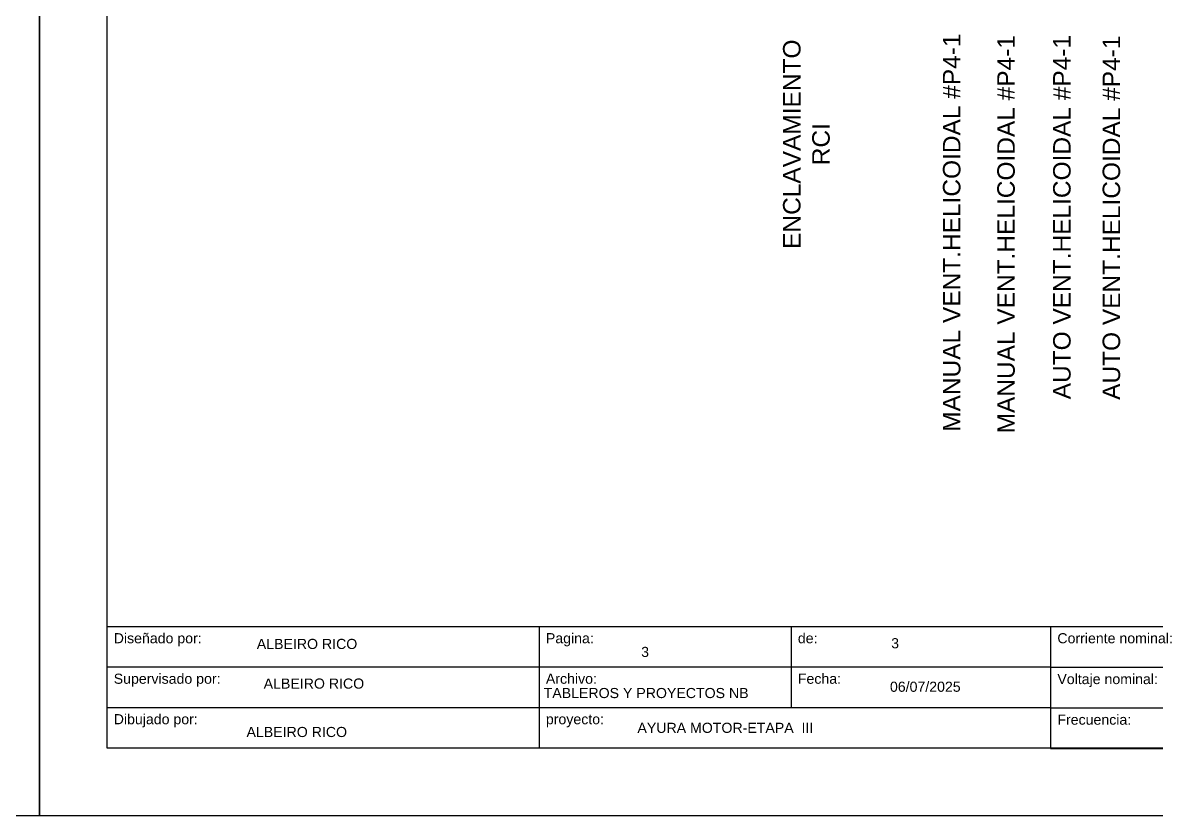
# Model space of a CAD drawing. Header units: millimetres. Extents: x 691 to 18605, y 670 to 10026.
# Drawn here: x 2793 to 3425, y 2508 to 2950 of the extents above; entities that cross this region are included whole.
import ezdxf
from ezdxf.enums import TextEntityAlignment as Align

# ---------------------------------------------------------------- set-up
doc = ezdxf.new("R2010")
doc.units = ezdxf.units.MM
doc.styles.get("Standard").update_dxf_attribs({"font": 'arial.ttf'})

# ---------------------------------------------------------------- blocks, each defined once
blk = doc.blocks.new('*T3')
at = {"color": 0, "linetype": 'ByBlock', "lineweight": -2}
for p, q in [((0, 0), (139.92, 0)), ((0, 0), (0, -18)), ((64.08, 0), (64.08, -18)), ((101.44, 0), (101.44, -12)), ((139.92, 0), (139.92, -18)), ((0, -6), (139.92, -6)), ((0, -12), (139.92, -12)), ((0, -18), (139.92, -18))]:
    blk.add_line(p, q, dxfattribs=at)
at = {"color": 0, "char_height": 1.5, "attachment_point": 1}
for s, insert, width in [('{\\fArial|b0|i0|c162|p34;Diseñado por:}', (1, -1), 62.0824), ('{\\fArial|b0|i0|c162|p34;Pagina:}', (65.08, -1), 35.3574), ('{\\fArial|b0|i0|c162|p34;de}:', (102.44, -1), 36.4813), ('{\\fArial|b0|i0|c162|p34;Supervisado por:}', (1, -7), 62.0824), ('{\\fArial|b0|i0|c162|p34;Archivo:}', (65.08, -7), 35.3574), ('Fecha:', (102.44, -7), 36.4813), ('Dibujado por:', (1, -13), 62.0824), ('{\\fArial|b0|i0|c162|p34;proyecto:}', (65.08, -13), 73.8387)]:
    blk.add_mtext(s, dxfattribs=dict(at, insert=insert, width=width))
blk = doc.blocks.new('*T4')
at = {"color": 0, "linetype": 'ByBlock', "lineweight": -2}
for p, q in [((0, 0), (119.48, 0)), ((0, 0), (0, -18.07)), ((25.89, 0), (25.89, -18.07)), ((51.13, 0), (51.13, -18.07)), ((119.48, 0), (119.48, -18.07)), ((0, -6.05), (51.13, -6.05)), ((0, -12.07), (51.13, -12.07)), ((0, -18.07), (119.48, -18.07))]:
    blk.add_line(p, q, dxfattribs=at)
at = {"color": 0}
for s, insert, char_height, width, attachment_point in [('Corriente nominal:', (1, -1), 1.5, 23.894, 1), ('{\\fArial|b0|i0|c162|p34;N° fases:}', (26.89, -1), 1.5, 23.2313, 1), ('{\\fArial|b0|i0|c162|p34;STAR ELECTRIC SAS}', (85.3, -9.04), 4.5, 66.3536, 5), ('Voltaje nominal:', (1, -7.05), 1.5, 23.894, 1), ('{\\fArial|b0|i0|c162|p34;N° hilos:}', (26.89, -7.05), 1.5, 23.2313, 1), ('Frecuencia:', (1, -13.07), 1.5, 23.894, 1), ('{\\fArial|b0|i0|c162|p34;Orden}:', (26.89, -13.07), 1.5, 23.2313, 1)]:
    blk.add_mtext(s, dxfattribs=dict(at, insert=insert, char_height=char_height, width=width, attachment_point=attachment_point))
blk = doc.blocks.new('CAJETIN')
for p, q in [((-259.4, 185.97), (-259.4, 0.07)), ((-259.4, 0.07), (0, 0.07))]:
    blk.add_line(p, q)
blk.add_lwpolyline([(-269.4, -9.93), (10, -9.93), (10, 205.97), (-269.4, 205.97)], close=True)
for name, p in [('*T3', (-259.4, 18.07)), ('*T4', (-119.48, 18.07))]:
    blk.add_blockref(name, p)
for tag, p in [('DISEÑADO_POR', (-230.86, 14.78)), ('SUPERVISADO_POR', (-229.59, 8.32)), ('DIBUJADO_POR', (-231.25, 2.42))]:
    blk.add_attdef(tag, text='', height=1.5).set_placement(p, align=Align.MIDDLE)
for tag, p in [('DE', (-143.12, 14.83)), ('F', (-73.9, 14.47)), ('PAGINA', (-180.19, 13.54)), ('A', (-97.02, 13.49)), ('H', (-74.46, 8.76)), ('ARCHIVO', (-179.45, 8.2)), ('FECHA', (-143.31, 8.38)), ('V', (-96.96, 8.58)), ('PROYECTO', (-180.75, 3.04)), ('HZ', (-98.06, 2.87)), ('OR', (-74.83, 2.5))]:
    blk.add_attdef(tag, p, '', height=1.5)

msp = doc.modelspace()

# ---------------------------------------------------------------- block references
at = {"color": 0, "xscale": 3.761929394681115, "yscale": 3.761929394681115, "zscale": 3.761929394681115}
msp.add_blockref('CAJETIN', (2764.84, 2545.73), dxfattribs=at)
at = {"color": 0}
ref = msp.add_blockref('CAJETIN', (3815.93, 2545.73), dxfattribs=dict(at, xscale=3.761929394681115, yscale=3.761929394681115, zscale=3.761929394681115))
ref.add_attrib('PROYECTO', 'AYURA MOTOR-ETAPA  III', dxfattribs={"height": 5.6429}).set_placement((3135.98, 2557.17), align=Align.MIDDLE_LEFT)
ref.add_attrib('ARCHIVO', 'TABLEROS Y PROYECTOS NB', dxfattribs={"height": 5.6429}).set_placement((3140.83, 2576.57), align=Align.MIDDLE)
ref.add_attrib('DE', '3', (3277.51, 2601.51), dxfattribs={"height": 5.64})
ref.add_attrib('PAGINA', '3', (3138.06, 2596.66), dxfattribs={"height": 5.64})
ref.add_attrib('FECHA', '06/07/2025', (3276.82, 2577.26), dxfattribs={"height": 5.643})
ref.add_attrib('DIBUJADO_POR', 'ALBEIRO RICO', dxfattribs={"height": 5.6429}).set_placement((2945.96, 2554.85), align=Align.MIDDLE)
ref.add_attrib('SUPERVISADO_POR', 'ALBEIRO RICO', dxfattribs={"height": 5.6429}).set_placement((2955.52, 2581.84), align=Align.MIDDLE)
ref.add_attrib('DISEÑADO_POR', 'ALBEIRO RICO', dxfattribs={"height": 5.6429}).set_placement((2951.68, 2603.94), align=Align.MIDDLE)

# ---------------------------------------------------------------- texts
at = {"color": 0, "lineweight": 0, "char_height": 9.7644, "attachment_point": 2, "rotation": 90}
for s, insert, width in [('MANUAL VENT.HELICOIDAL #P4-1', (3306.37, 2833.23), 227.0562), ('MANUAL VENT.HELICOIDAL #P4-1', (3336.68, 2832.35), 227.0562), ('AUTO VENT.HELICOIDAL #P4-1', (3367.83, 2841.89), 227.0562), ('AUTO VENT.HELICOIDAL #P4-1', (3395.45, 2841.55), 227.0562), (' ENCLAVAMIENTO RCI', (3217.18, 2882.55), 71.1545)]:
    msp.add_mtext(s, dxfattribs=dict(at, insert=insert, width=width))

doc.saveas('drawing.dxf')
